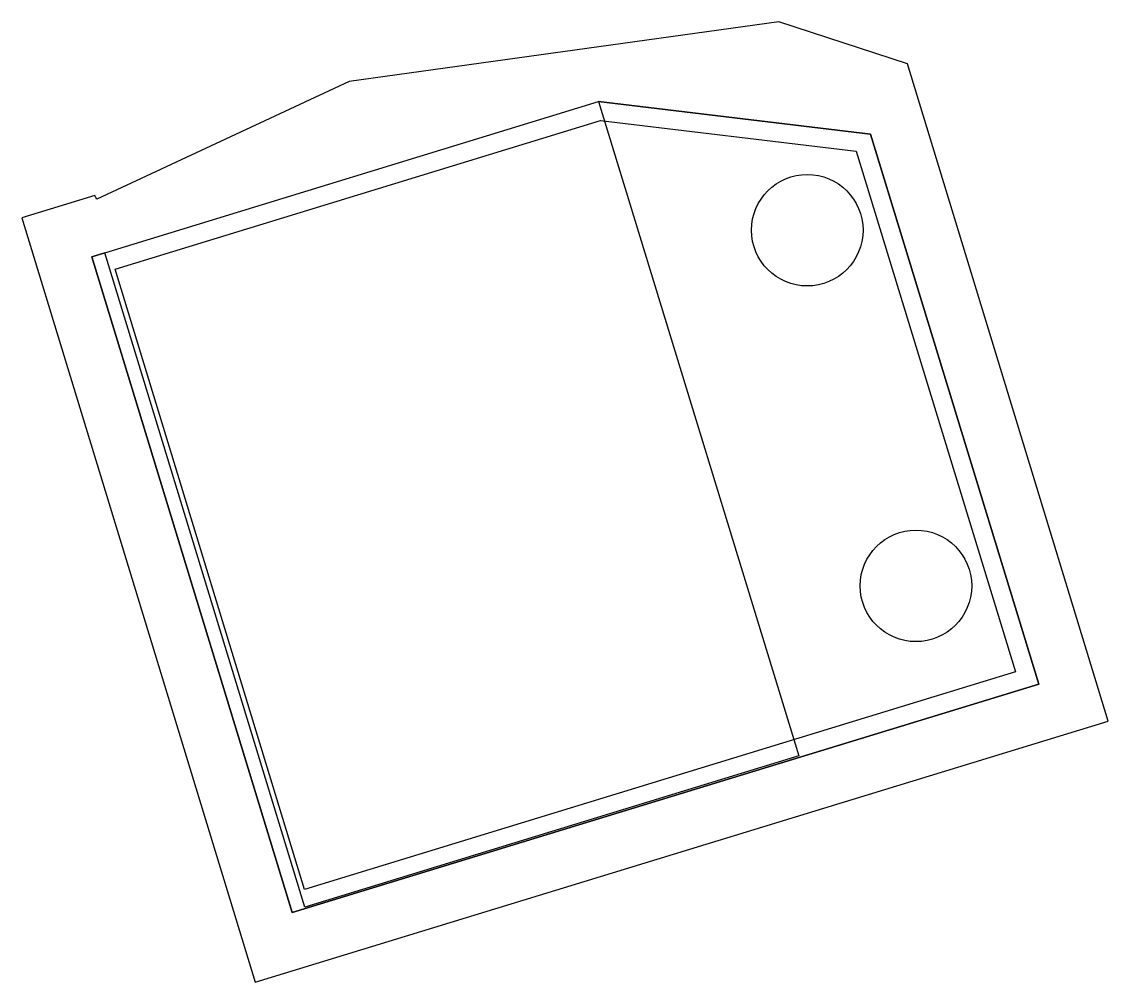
# Model space of a CAD drawing. Header units: millimetres. Extents: x 18.9 to 48.2, y -38.7 to -12.8.
import ezdxf

# ---------------------------------------------------------------- set-up
doc = ezdxf.new("R2010")
doc.units = ezdxf.units.MM
doc.layers.get('0').update_dxf_attribs({"linetype": 'CONTINUOUS'})

msp = doc.modelspace()

# ---------------------------------------------------------------- linework, layer by layer
for p, q in [((39.309, -12.832), (27.751, -14.441)), ((42.769, -13.96), (39.309, -12.832)), ((48.175, -31.641), (42.769, -13.96)), ((27.751, -14.441), (20.958, -17.6)), ((20.906, -17.506), (18.94, -18.108)), ((18.94, -18.108), (25.223, -38.658)), ((25.223, -38.658), (48.175, -31.641))]:
    msp.add_line(p, q)
for points in [[(20.828, -19.151), (21.172, -19.046), (34.463, -14.978), (41.778, -15.851), (46.302, -30.645), (26.219, -36.785)], [(41.778, -15.851), (34.463, -14.978), (39.848, -32.573), (26.556, -36.64), (21.172, -19.046), (20.828, -19.151), (26.219, -36.785), (46.302, -30.645)], [(45.677, -30.313), (26.551, -36.161), (21.452, -19.483), (34.509, -15.487), (41.396, -16.309)]]:
    msp.add_lwpolyline(points, close=True)
for centre in [(40.076, -18.437), (43, -28)]:
    msp.add_circle(centre, 1.5)
msp.add_open_spline([(20.958, -17.6), (20.94, -17.569), (20.923, -17.537), (20.906, -17.506)], degree=3)

doc.saveas('drawing.dxf')
